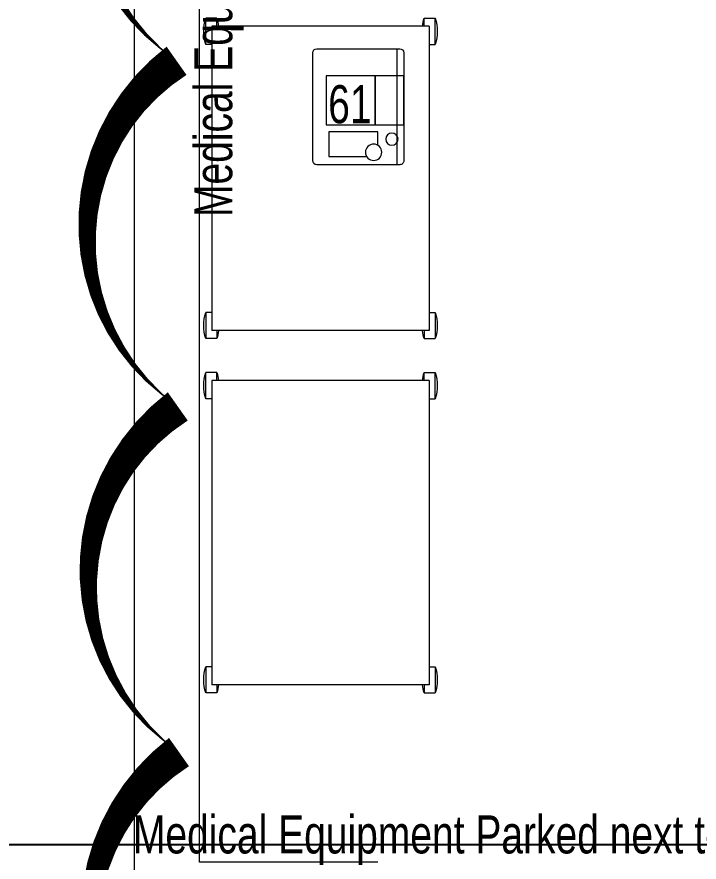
# Model space of a CAD drawing. Header units: metres. Extents: x 75097 to 220695, y -1557923 to -1361206.
# Drawn here: x 112150 to 113719, y -1469678 to -1467734 of the extents above; entities that cross this region are included whole.
import ezdxf

# ---------------------------------------------------------------- set-up
doc = ezdxf.new("R2010")
doc.units = ezdxf.units.M
doc.layers.get('0').update_dxf_attribs({"lineweight": 0})
doc.layers.add('A-100 - Copy$0$axes', color=8, linetype='Continuous')
for name, color, linetype, lineweight in [('A-100 - Copy$0$Medical Equipment and Furniture', 8, 'Continuous', 0), ('A-100 - Copy$0$Medical Equipment and Furniture1', 8, 'Continuous', 5), ('A-100 - Copy$0$Walls', 8, 'Continuous', 0)]:
    doc.layers.add(name, color=color, linetype=linetype, lineweight=lineweight)
doc.layers.add('REV 01', color=7, linetype='Continuous', lineweight=0, true_color=0xe41b4d)
doc.styles.add('A-100 - Copy$0$X3G_ENTITY_257CFD', font='swisscl.ttf', dxfattribs={"height": 200})

# ---------------------------------------------------------------- blocks, each defined once
blk = doc.blocks.new('A-100 - Copy$0$ME11129-P')
at = {"layer": 'A-100 - Copy$0$Medical Equipment and Furniture1'}
for p, q in [((0, 0.2002), (0, 0.0094)), ((0.2573, 0.2096), (0.0094, 0.2096)), ((0.2667, 0.0094), (0.2667, 0.2002)), ((0, 0.016), (0.2667, 0.016)), ((0.0094, 0), (0.2573, 0))]:
    blk.add_line(p, q, dxfattribs=at)
for points in [[(0.062, 0.1784), (0.1747, 0.1784), (0.1747, 0.0657), (0.062, 0.0657)], [(0.062, 0.0657), (0.1747, 0.0657), (0.1747, 0), (0.062, 0)]]:
    blk.add_lwpolyline(points, close=True, dxfattribs=at)
blk.add_lwpolyline([(0.2218, 0.0601), (0.1911, 0.0601), (0.1911, 0.1728), (0.2475, 0.1728), (0.2475, 0.0858)], dxfattribs=at)
for centre, radius in [((0.2382, 0.0694), 0.0188), ((0.208, 0.0274), 0.0141)]:
    blk.add_circle(centre, radius, dxfattribs=at)
for centre, start, end in [((0.0094, 0.2002), 90, 180), ((0.2573, 0.2002), 0, 90), ((0.0094, 0.0094), 180, 270), ((0.2573, 0.0094), 270, 0)]:
    blk.add_arc(centre, 0.00939, start, end, dxfattribs=at)
blk = doc.blocks.new('A-100 - Copy$0$HF13959B-P')
for p, q in [((0.0418, 0.5136), (-0.0182, 0.5136)), ((-0.0182, 0.4886), (-0.0182, 0.5136)), ((0.0418, 0.5), (0.0418, 0.5136)), ((0.6582, 0.5136), (0.7182, 0.5136)), ((0.6582, 0.5), (0.6582, 0.5136)), ((0.7182, 0.4886), (0.7182, 0.5136)), ((0, 0.4886), (-0.0182, 0.4886)), ((0, 0.5), (0, 0)), ((0.7, 0.5), (0, 0.5)), ((0.7, 0.5), (0.7, 0)), ((0.7, 0.4886), (0.7182, 0.4886)), ((0, 0.0114), (-0.0182, 0.0114)), ((-0.0182, 0.0114), (-0.0182, -0.0136)), ((0.7, 0), (0, 0)), ((0.7, 0.0114), (0.7182, 0.0114)), ((0.7182, 0.0114), (0.7182, -0.0136)), ((0.0418, -0.0136), (-0.0182, -0.0136)), ((0.0418, 0), (0.0418, -0.0136)), ((0.6582, 0), (0.6582, -0.0136)), ((0.6582, -0.0136), (0.7182, -0.0136))]:
    blk.add_line(p, q)
for centre, start, end in [((0.0118, 0.4261), 71.0754, 108.9246), ((0.6882, 0.4261), 71.0754, 108.9246), ((0.0118, 0.5761), 251.0754, 262.6441), ((0.6882, 0.5761), 277.3559, 288.9246), ((0.0118, -0.0761), 97.3559, 108.9246), ((0.6882, -0.0761), 71.0754, 82.6441), ((0.0118, 0.0739), 251.0754, 288.9246), ((0.6882, 0.0739), 251.0754, 288.9246)]:
    blk.add_arc(centre, 0.0925, start, end)
blk = doc.blocks.new('A-100 - Copy')
at = {"layer": 'A-100 - Copy$0$axes'}
blk.add_line((215795, -1469637.7, 2.4), (83877.8, -1469637.7, 2.4), dxfattribs=at)
at = {"layer": 'A-100 - Copy$0$Walls'}
for p, q in [((112420.3, -1463902.7, 2.4), (112420.3, -1475307.7, 2.4)), ((112570.3, -1469677.7, 2.4), (112570.3, -1464052.7, 2.4)), ((112980.3, -1469677.7, 2.4), (112570.3, -1469677.7, 2.4))]:
    blk.add_line(p, q, dxfattribs=at)
at = {"layer": 'A-100 - Copy$0$Medical Equipment and Furniture', "xscale": -1000, "yscale": 1000, "zscale": 1000, "rotation": 270}
for p in [(112598.6, -1468455.7, 0), (112598.6, -1469270.4, 0)]:
    blk.add_blockref('A-100 - Copy$0$HF13959B-P', p, dxfattribs=at)
at = {"layer": 'A-100 - Copy$0$Medical Equipment and Furniture', "ltscale": 5000, "extrusion": (-4.19218e-15, -8.55145e-16, -1), "xscale": 1000.000000000002, "yscale": 1000.000000000002, "zscale": 1000.000000000002, "rotation": 270.0001913008751}
blk.add_blockref('A-100 - Copy$0$ME11129-P', (-113040.3, -1467807.4, 0), dxfattribs=at)
at = {"layer": 'A-100 - Copy$0$Medical Equipment and Furniture', "insert": (112558.2, -1466870.9, 0), "char_height": 87.473, "width": 3260.537, "attachment_point": 2, "rotation": 90, "style": 'A-100 - Copy$0$X3G_ENTITY_257CFD'}
blk.add_mtext('Medical Equipment Stored in Cupboard to be used in patient areas', dxfattribs=at)
at = {"layer": 'A-100 - Copy$0$Medical Equipment and Furniture', "attachment_point": 2, "style": 'A-100 - Copy$0$X3G_ENTITY_257CFD'}
for s, insert, char_height, width in [('61', (112916.2, -1467891.2, 0), 87.47, 82.543), ('Medical Equipment Parked next to the wall to be used in patient areas', (113805.6, -1469570.3, 0), 87.473, 3260.537)]:
    blk.add_mtext(s, dxfattribs=dict(at, insert=insert, char_height=char_height, width=width))

msp = doc.modelspace()

# ---------------------------------------------------------------- block references
msp.add_blockref('A-100 - Copy', (0, 0))

# ---------------------------------------------------------------- next in the draw order: linework, layer by layer
at = {"layer": 'REV 01', "color": 3, "elevation": 0}
msp.add_lwpolyline([(118850.2, -1475039.4, 0, 79.5, -0.520567), (118055.4, -1475039.4, 0, 79.5, -0.520567), (117260.6, -1475039.4, 0, 79.5, -0.520567), (116465.8, -1475039.4, 0, 79.5, -0.520567), (115671, -1475039.4, 0, 79.5, -0.520567), (114876.3, -1475039.4, 0, 79.5, -0.520567), (114081.5, -1475039.4, 0, 79.5, -0.520567), (113286.7, -1475039.4, 0, 79.5, -0.520567), (112542.9, -1474988.2, 0, 79.5, -0.520567), (112540.1, -1474193.4, 0, 79.5, -0.520567), (112537.3, -1473398.6, 0, 79.5, -0.520567), (112534.5, -1472603.8, 0, 79.5, -0.520567), (112531.6, -1471809, 0, 79.5, -0.520567), (112528.8, -1471014.3, 0, 79.5, -0.520567), (112526, -1470219.5, 0, 79.5, -0.520567), (112523.2, -1469424.7, 0, 79.5, -0.520567), (112520.4, -1468629.9, 0, 79.5, -0.520567), (112517.6, -1467835.1, 0, 79.5, -0.520567), (112514.8, -1467040.4, 0, 79.5, -0.520567), (112511.9, -1466245.6, 0, 79.5, -0.520567), (112509.1, -1465450.8, 0, 79.5, -0.520567), (112506.3, -1464656, 0, 79.5, -0.520567), (112503.5, -1463861.2, 0, 79.5, -0.520567), (112500.7, -1463066.4, 0, 79.5, -0.520567)], format="xyseb", dxfattribs=at)

doc.saveas('drawing.dxf')
